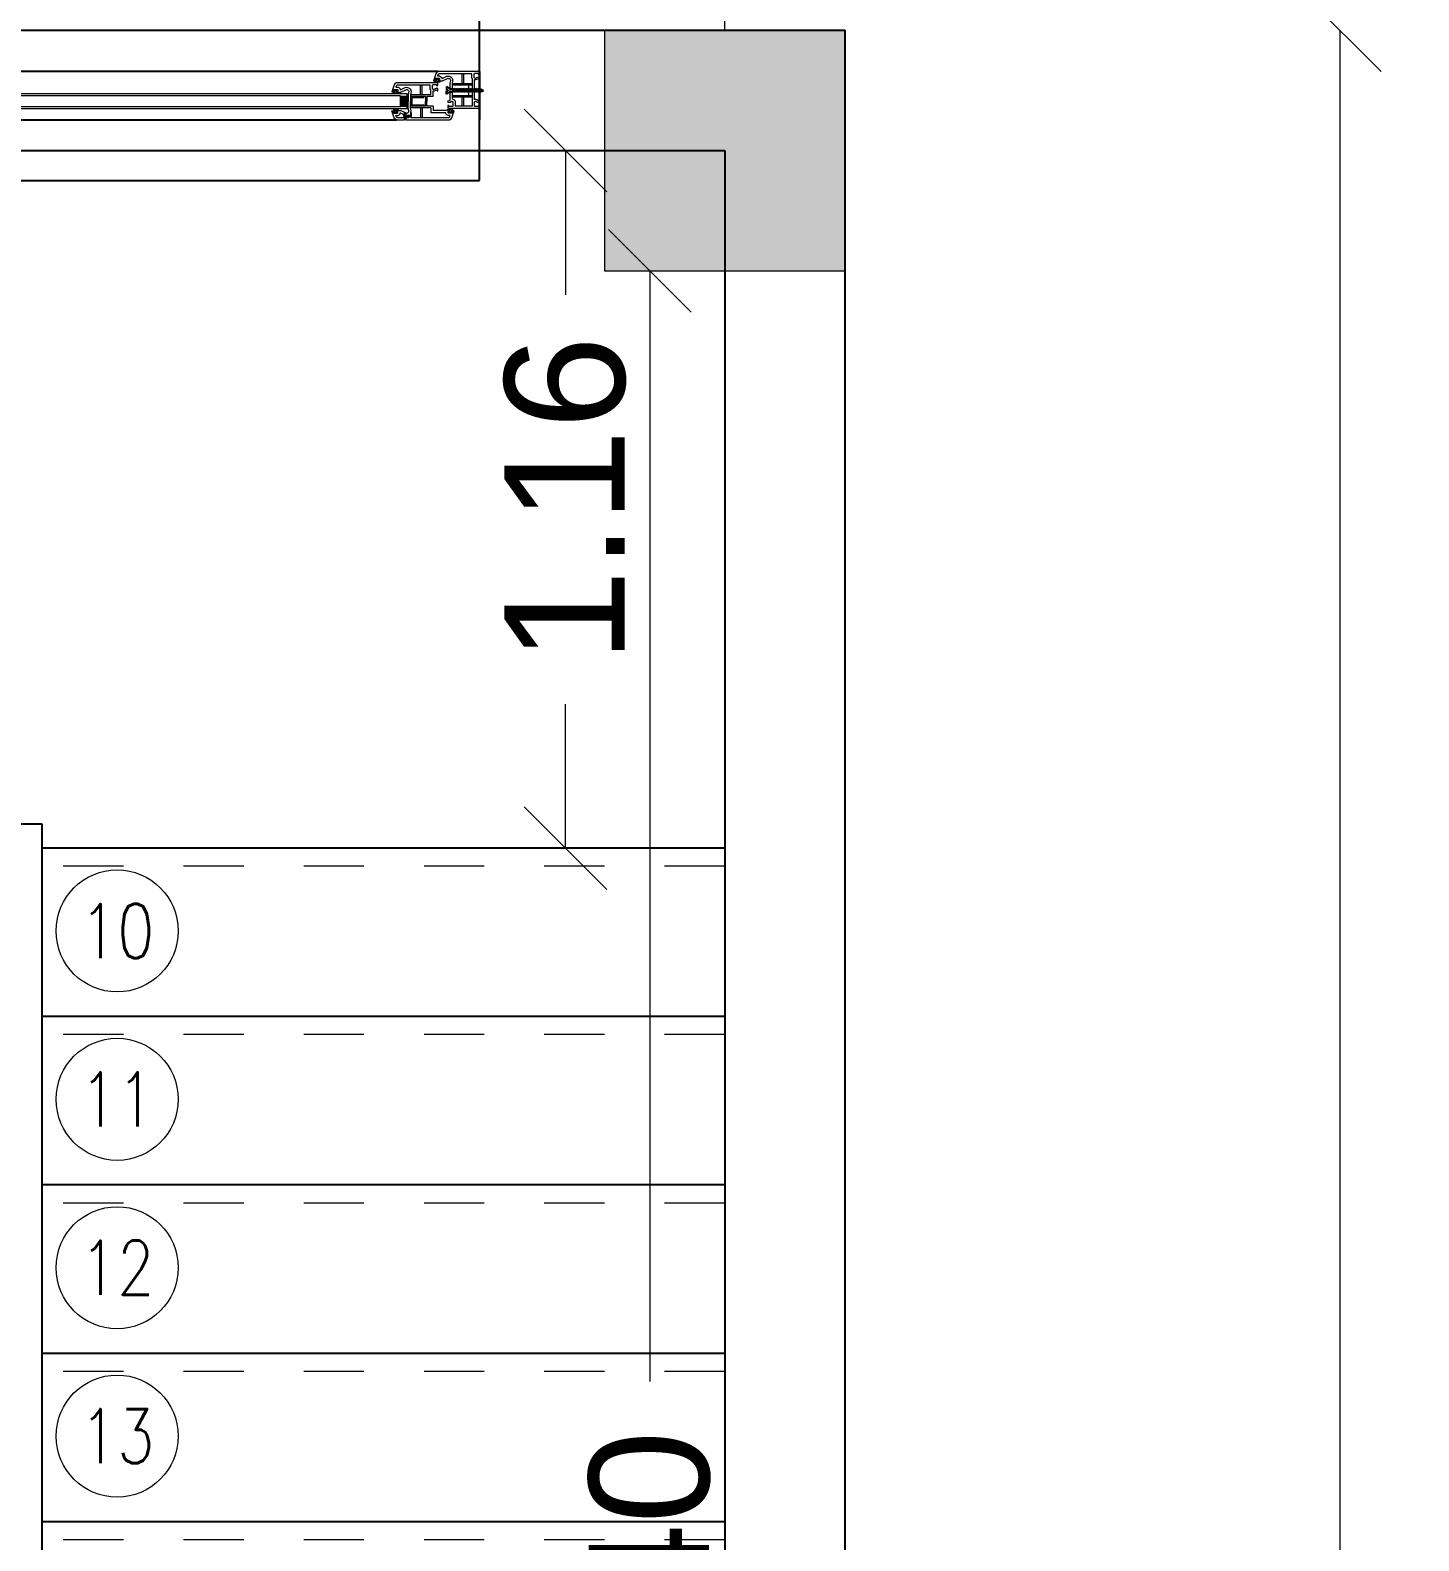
# Model space of a CAD drawing. Header units: metres. Extents: x -355 to 973, y -73 to 238.
# Drawn here: x -50.982 to -48.672, y 207.529 to 210.041 of the extents above; entities that cross this region are included whole.
import ezdxf

# ---------------------------------------------------------------- set-up
doc = ezdxf.new("R2010")
doc.units = ezdxf.units.M
doc.header["$LTSCALE"] = 3
doc.header["$MEASUREMENT"] = 0
for name, pattern in [('1', [30, 6, 6, 6, 6, 6]), ('ACAD_ISO02W100', [15, 12, -3]), ('DASHED2', [0.375, 0.25, -0.125])]:
    doc.linetypes.add(name, pattern=pattern)
for name, color, linetype in [('01B', 10, 'Continuous'), ('4', 4, 'ACAD_ISO02W100'), ('5', 2, 'Continuous')]:
    doc.layers.add(name, color=color, linetype=linetype)
for name, color, linetype, lineweight in [('05', 21, 'Continuous', 5), ('09', 120, 'Continuous', 9), ('15', 63, 'DASHED2', 15), ('alaem', 230, 'Continuous', 5)]:
    doc.layers.add(name, color=color, linetype=linetype, lineweight=lineweight)
doc.styles.add('Axe', font='romans.shx', dxfattribs={"width": 0.8, "height": 0.26})
doc.styles.get("Standard").update_dxf_attribs({"font": 'arial.ttf'})
doc.dimstyles.new('ahmad', dxfattribs={"dimtxt": 0.2, "dimasz": 0.1375, "dimexe": 0, "dimexo": 0.0625, "dimgap": 0.09, "dimtad": 0, "dimzin": 0, "dimdsep": 46, "dimtxsty": 'Standard', "dimblk": 'OBLIQUE', "dimcen": 0.09, "dimclrd": 245, "dimclrt": 61, "dimadec": 0, "dimazin": 0, "dimtfac": 1, "dimtofl": 0, "dimtmove": 0, "dimatfit": 3, "dimldrblk": 'OBLIQUE', "dimfxl": 0, "dimfxlon": 1, "dimtolj": 1, "dimtzin": 0, "dimlwd": 13, "dimarcsym": 0})

# ---------------------------------------------------------------- blocks, each defined once
blk = doc.blocks.new('fghhyh')
at = {"layer": 'alaem', "linetype": '1'}
h = blk.add_hatch(color=256, dxfattribs=at)
h.dxf.hatch_style = 1
h.paths.add_polyline_path([(280.3961, 190.2964), (280.3961, 190.6964), (279.9961, 190.6964), (279.9961, 190.2964)])
blk.add_lwpolyline([(279.9961, 190.6964), (279.9961, 190.2964), (280.3961, 190.2964), (280.3961, 190.6964)], close=True, dxfattribs=at)
blk = doc.blocks.new('_Oblique')
at = {"color": 0, "linetype": 'ByBlock', "lineweight": -2}
blk.add_line((-0.5, -0.5), (0.5, 0.5), dxfattribs=at)
blk = doc.blocks.new('*D1217')
at = {"color": 245, "lineweight": 13, "transparency": 16777216}
for p, q in [((-62.5036, 211.146), (-56.4833, 211.146)), ((-49.6265, 211.146), (-55.6468, 211.146))]:
    blk.add_line(p, q, dxfattribs=at)
at = {"layer": 'Defpoints', "color": 0, "transparency": 16777216}
for p in [(-49.6265, 211.146), (-62.5036, 210.0407), (-49.6265, 210.0407)]:
    blk.add_point(p, dxfattribs=at)
at = {"color": 245, "lineweight": 13, "transparency": 16777216, "xscale": 0.1375, "yscale": 0.1375, "zscale": 0.1375, "rotation": 180}
blk.add_blockref('_Oblique', (-62.5036, 211.146), dxfattribs=at)
at = {"color": 245, "lineweight": 13, "transparency": 16777216, "xscale": 0.1375, "yscale": 0.1375, "zscale": 0.1375}
blk.add_blockref('_Oblique', (-49.6265, 211.146), dxfattribs=at)
at = {"color": 61, "transparency": 16777216, "insert": (-56.065, 211.146), "char_height": 0.2, "attachment_point": 5}
blk.add_mtext('\\A1;12.88', dxfattribs=at)
blk = doc.blocks.new('*D1221')
at = {"color": 245, "lineweight": 13, "transparency": 16777216}
for p, q in [((-49.9512, 209.6407), (-49.9512, 207.7941)), ((-49.9512, 205.2407), (-49.9512, 207.0873))]:
    blk.add_line(p, q, dxfattribs=at)
at = {"layer": 'Defpoints', "color": 0, "transparency": 16777216}
for p in [(-50.0265, 209.6407), (-50.0263, 205.2407), (-49.9512, 205.2407)]:
    blk.add_point(p, dxfattribs=at)
at = {"color": 245, "lineweight": 13, "transparency": 16777216, "xscale": 0.1375, "yscale": 0.1375, "zscale": 0.1375}
for p, rotation in [((-49.9512, 209.6407), 90), ((-49.9512, 205.2407), 270)]:
    blk.add_blockref('_Oblique', p, dxfattribs=dict(at, rotation=rotation))
at = {"color": 61, "transparency": 16777216, "insert": (-49.9512, 207.4407), "char_height": 0.2, "attachment_point": 5, "rotation": 90}
blk.add_mtext('\\A1;4.40', dxfattribs=at)
blk = doc.blocks.new('*D1232')
at = {"layer": '4', "color": 245, "lineweight": 13, "transparency": 16777216}
for p, q in [((-48.8036, 210.0407), (-48.8036, 201.9584)), ((-48.8036, 193.0407), (-48.8036, 201.123))]:
    blk.add_line(p, q, dxfattribs=at)
at = {"layer": 'Defpoints', "color": 0, "transparency": 16777216}
for p in [(-49.6265, 210.0407), (-49.6265, 193.0407), (-48.8036, 193.0407)]:
    blk.add_point(p, dxfattribs=at)
at = {"layer": '4', "color": 245, "lineweight": 13, "transparency": 16777216, "xscale": 0.1375, "yscale": 0.1375, "zscale": 0.1375}
for p, rotation in [((-48.8036, 210.0407), 90), ((-48.8036, 193.0407), 270)]:
    blk.add_blockref('_Oblique', p, dxfattribs=dict(at, rotation=rotation))
at = {"layer": '4', "color": 61, "transparency": 16777216, "insert": (-48.8036, 201.5407), "char_height": 0.2, "attachment_point": 5, "rotation": 90}
blk.add_mtext('\\A1;17.00', dxfattribs=at)
blk = doc.blocks.new('DSSSS')
at = {"layer": '05'}
for p, q in [((152.7604, -221.3864), (152.7604, -221.3872)), ((152.7604, -221.3872), (152.7664, -221.3872)), ((152.7664, -221.3872), (152.7664, -221.3863))]:
    blk.add_line(p, q, dxfattribs=at)
blk.add_lwpolyline([(152.7664, -221.3863), (152.7646, -221.3863), (152.7646, -221.384), (152.7657, -221.384), (152.7654, -221.383), (152.7617, -221.383), (152.7617, -221.3838), (152.7623, -221.3841), (152.763, -221.3847), (152.763, -221.3859), (152.7619, -221.3864), (152.7604, -221.3864)], dxfattribs=at)
blk = doc.blocks.new('ddd')
at = {"layer": '01B'}
blk.add_hatch(color=143, dxfattribs=at).paths.add_polyline_path([(1657.1326, 1003.8703), (1657.1435, 1003.8703), (1657.1435, 1003.8518), (1657.1326, 1003.8518)])
at = {"layer": '01B', "color": 32}
blk.add_line((1657.2637, 1003.7293), (1657.2637, 1004.0293), dxfattribs=at)
at = {"layer": '01B', "color": 143}
for p, q in [((1657.1951, 1003.9104), (1655.8322, 1003.9104)), ((1657.2637, 1003.9104), (1657.2637, 1003.8499)), ((1657.2637, 1003.9104), (1657.2637, 1003.8304)), ((1657.1326, 1003.8703), (1657.1326, 1003.8518)), ((1657.1435, 1003.8736), (1657.1435, 1003.8485)), ((1657.1721, 1003.8676), (1657.151, 1003.8676)), ((1657.151, 1003.8676), (1657.151, 1003.8546)), ((1657.2091, 1003.8855), (1657.2091, 1003.8803)), ((1657.2091, 1003.8855), (1657.2144, 1003.8819)), ((1657.2091, 1003.8803), (1657.2112, 1003.8803)), ((1657.2091, 1003.8732), (1657.2091, 1003.8784)), ((1657.2091, 1003.8784), (1657.2112, 1003.8784)), ((1657.2091, 1003.8732), (1657.2144, 1003.8768)), ((1657.2112, 1003.8803), (1657.2112, 1003.8793)), ((1657.2112, 1003.8784), (1657.2112, 1003.8793)), ((1657.2144, 1003.8819), (1657.2202, 1003.8819)), ((1657.2144, 1003.8768), (1657.2202, 1003.8768)), ((1657.2202, 1003.8819), (1657.2202, 1003.8793)), ((1657.2202, 1003.8819), (1657.2223, 1003.8793)), ((1657.2202, 1003.8768), (1657.2202, 1003.8793)), ((1657.2202, 1003.8768), (1657.2223, 1003.8793)), ((1657.2214, 1003.8819), (1657.2207, 1003.8813)), ((1657.2214, 1003.8768), (1657.2207, 1003.8774)), ((1657.2214, 1003.8819), (1657.2235, 1003.8793)), ((1657.2214, 1003.8768), (1657.2235, 1003.8793)), ((1657.2227, 1003.8819), (1657.2219, 1003.8813)), ((1657.2227, 1003.8768), (1657.2219, 1003.8774)), ((1657.2227, 1003.8819), (1657.2248, 1003.8793)), ((1657.2227, 1003.8768), (1657.2248, 1003.8793)), ((1657.2239, 1003.8819), (1657.2232, 1003.8813)), ((1657.2239, 1003.8768), (1657.2232, 1003.8774)), ((1657.2239, 1003.8819), (1657.226, 1003.8793)), ((1657.2239, 1003.8768), (1657.226, 1003.8793)), ((1657.2251, 1003.8819), (1657.2244, 1003.8813)), ((1657.2251, 1003.8768), (1657.2244, 1003.8774)), ((1657.2251, 1003.8819), (1657.2273, 1003.8793)), ((1657.2251, 1003.8768), (1657.2273, 1003.8793)), ((1657.2264, 1003.8819), (1657.2257, 1003.8813)), ((1657.2264, 1003.8768), (1657.2257, 1003.8774)), ((1657.2264, 1003.8819), (1657.2285, 1003.8793)), ((1657.2264, 1003.8768), (1657.2285, 1003.8793)), ((1657.2276, 1003.8819), (1657.2269, 1003.8813)), ((1657.2276, 1003.8768), (1657.2269, 1003.8774)), ((1657.2276, 1003.8819), (1657.2298, 1003.8793)), ((1657.2276, 1003.8768), (1657.2298, 1003.8793)), ((1657.2289, 1003.8819), (1657.2282, 1003.8813)), ((1657.2289, 1003.8768), (1657.2282, 1003.8774)), ((1657.2289, 1003.8819), (1657.231, 1003.8793)), ((1657.2289, 1003.8768), (1657.231, 1003.8793)), ((1657.2301, 1003.8819), (1657.2294, 1003.8813)), ((1657.2301, 1003.8768), (1657.2294, 1003.8774)), ((1657.2301, 1003.8819), (1657.2323, 1003.8793)), ((1657.2301, 1003.8768), (1657.2323, 1003.8793)), ((1657.2314, 1003.8819), (1657.2306, 1003.8813)), ((1657.2314, 1003.8768), (1657.2306, 1003.8774)), ((1657.2314, 1003.8819), (1657.2335, 1003.8793)), ((1657.2314, 1003.8768), (1657.2335, 1003.8793)), ((1657.2326, 1003.8819), (1657.2319, 1003.8813)), ((1657.2326, 1003.8768), (1657.2319, 1003.8774)), ((1657.2326, 1003.8819), (1657.2347, 1003.8793)), ((1657.2326, 1003.8768), (1657.2347, 1003.8793)), ((1657.2339, 1003.8819), (1657.2331, 1003.8813)), ((1657.2339, 1003.8768), (1657.2331, 1003.8774)), ((1657.2339, 1003.8819), (1657.236, 1003.8793)), ((1657.2339, 1003.8768), (1657.236, 1003.8793)), ((1657.2351, 1003.8819), (1657.2344, 1003.8813)), ((1657.2351, 1003.8768), (1657.2344, 1003.8774)), ((1657.2351, 1003.8819), (1657.2372, 1003.8793)), ((1657.2351, 1003.8768), (1657.2372, 1003.8793)), ((1657.2364, 1003.8819), (1657.2356, 1003.8813)), ((1657.2364, 1003.8768), (1657.2356, 1003.8774)), ((1657.2364, 1003.8819), (1657.2385, 1003.8793)), ((1657.2364, 1003.8768), (1657.2385, 1003.8793)), ((1657.2376, 1003.8819), (1657.2369, 1003.8813)), ((1657.2376, 1003.8768), (1657.2369, 1003.8774)), ((1657.2376, 1003.8819), (1657.2397, 1003.8793)), ((1657.2376, 1003.8768), (1657.2397, 1003.8793)), ((1657.2388, 1003.8819), (1657.2381, 1003.8813)), ((1657.2388, 1003.8768), (1657.2381, 1003.8774)), ((1657.2388, 1003.8819), (1657.241, 1003.8793)), ((1657.2388, 1003.8768), (1657.241, 1003.8793)), ((1657.2401, 1003.8819), (1657.2394, 1003.8813)), ((1657.2401, 1003.8768), (1657.2394, 1003.8774)), ((1657.2401, 1003.8819), (1657.2422, 1003.8793)), ((1657.2401, 1003.8768), (1657.2422, 1003.8793)), ((1657.2413, 1003.8819), (1657.2406, 1003.8813)), ((1657.2413, 1003.8768), (1657.2406, 1003.8774)), ((1657.2413, 1003.8819), (1657.2435, 1003.8793)), ((1657.2413, 1003.8768), (1657.2435, 1003.8793)), ((1657.2426, 1003.8819), (1657.2419, 1003.8813)), ((1657.2426, 1003.8768), (1657.2419, 1003.8774)), ((1657.2426, 1003.8819), (1657.2447, 1003.8793)), ((1657.2426, 1003.8768), (1657.2447, 1003.8793)), ((1657.2438, 1003.8819), (1657.2431, 1003.8813)), ((1657.2438, 1003.8768), (1657.2431, 1003.8774)), ((1657.2438, 1003.8819), (1657.246, 1003.8793)), ((1657.2438, 1003.8768), (1657.246, 1003.8793)), ((1657.2451, 1003.8819), (1657.2443, 1003.8813)), ((1657.2451, 1003.8768), (1657.2443, 1003.8774)), ((1657.2451, 1003.8819), (1657.2472, 1003.8793)), ((1657.2451, 1003.8768), (1657.2472, 1003.8793)), ((1657.2463, 1003.8819), (1657.2456, 1003.8813)), ((1657.2463, 1003.8768), (1657.2456, 1003.8774)), ((1657.2463, 1003.8819), (1657.2484, 1003.8793)), ((1657.2463, 1003.8768), (1657.2484, 1003.8793)), ((1657.2476, 1003.8819), (1657.2468, 1003.8813)), ((1657.2476, 1003.8768), (1657.2468, 1003.8774)), ((1657.2476, 1003.8819), (1657.2497, 1003.8793)), ((1657.2476, 1003.8768), (1657.2497, 1003.8793)), ((1657.2488, 1003.8819), (1657.2481, 1003.8813)), ((1657.2488, 1003.8768), (1657.2481, 1003.8774)), ((1657.2488, 1003.8819), (1657.2509, 1003.8793)), ((1657.2488, 1003.8768), (1657.2509, 1003.8793)), ((1657.2501, 1003.8819), (1657.2493, 1003.8813)), ((1657.2501, 1003.8768), (1657.2493, 1003.8774)), ((1657.2501, 1003.8819), (1657.2522, 1003.8793)), ((1657.2501, 1003.8768), (1657.2522, 1003.8793)), ((1657.2513, 1003.8819), (1657.2506, 1003.8813)), ((1657.2513, 1003.8768), (1657.2506, 1003.8774)), ((1657.2513, 1003.8819), (1657.2534, 1003.8793)), ((1657.2513, 1003.8768), (1657.2534, 1003.8793)), ((1657.2525, 1003.8819), (1657.2518, 1003.8813)), ((1657.2525, 1003.8768), (1657.2518, 1003.8774)), ((1657.2525, 1003.8819), (1657.2547, 1003.8793)), ((1657.2525, 1003.8768), (1657.2547, 1003.8793)), ((1657.2538, 1003.8819), (1657.2531, 1003.8813)), ((1657.2538, 1003.8768), (1657.2531, 1003.8774)), ((1657.2538, 1003.8819), (1657.2559, 1003.8793)), ((1657.2538, 1003.8768), (1657.2559, 1003.8793)), ((1657.255, 1003.8819), (1657.2543, 1003.8813)), ((1657.255, 1003.8768), (1657.2543, 1003.8774)), ((1657.255, 1003.8819), (1657.2572, 1003.8793)), ((1657.255, 1003.8768), (1657.2572, 1003.8793)), ((1657.2563, 1003.8819), (1657.2556, 1003.8813)), ((1657.2563, 1003.8768), (1657.2556, 1003.8774)), ((1657.2563, 1003.8819), (1657.2584, 1003.8793)), ((1657.2563, 1003.8768), (1657.2584, 1003.8793)), ((1657.2575, 1003.8819), (1657.2568, 1003.8813)), ((1657.2575, 1003.8768), (1657.2568, 1003.8774)), ((1657.2575, 1003.8819), (1657.2597, 1003.8793)), ((1657.2575, 1003.8768), (1657.2597, 1003.8793)), ((1657.2588, 1003.8819), (1657.258, 1003.8813)), ((1657.2588, 1003.8768), (1657.258, 1003.8774)), ((1657.2588, 1003.8819), (1657.2609, 1003.8793)), ((1657.2588, 1003.8768), (1657.2609, 1003.8793)), ((1657.26, 1003.8819), (1657.2593, 1003.8813)), ((1657.26, 1003.8768), (1657.2593, 1003.8774)), ((1657.26, 1003.8819), (1657.2622, 1003.8793)), ((1657.26, 1003.8768), (1657.2622, 1003.8793)), ((1657.2613, 1003.8819), (1657.2605, 1003.8813)), ((1657.2613, 1003.8768), (1657.2605, 1003.8774)), ((1657.2613, 1003.8819), (1657.2634, 1003.8793)), ((1657.2613, 1003.8768), (1657.2634, 1003.8793)), ((1657.2625, 1003.8819), (1657.2618, 1003.8813)), ((1657.2625, 1003.8768), (1657.2618, 1003.8774)), ((1657.2625, 1003.8819), (1657.2646, 1003.8793)), ((1657.2625, 1003.8768), (1657.2646, 1003.8793)), ((1657.2638, 1003.8819), (1657.263, 1003.8813)), ((1657.2638, 1003.8768), (1657.263, 1003.8774)), ((1657.2638, 1003.8819), (1657.2659, 1003.8793)), ((1657.2638, 1003.8768), (1657.2659, 1003.8793)), ((1657.265, 1003.8819), (1657.2643, 1003.8813)), ((1657.265, 1003.8768), (1657.2643, 1003.8774)), ((1657.265, 1003.8819), (1657.2671, 1003.8793)), ((1657.265, 1003.8819), (1657.2704, 1003.8793)), ((1657.265, 1003.8768), (1657.2671, 1003.8793)), ((1657.265, 1003.8768), (1657.2704, 1003.8793)), ((1657.1392, 1003.8428), (1657.1392, 1003.8385)), ((1657.1499, 1003.8427), (1657.1499, 1003.8342)), ((1657.151, 1003.8546), (1657.1718, 1003.8546)), ((1656.4015, 1003.8304), (1657.1259, 1003.8304)), ((1657.1372, 1003.8395), (1657.1388, 1003.8364)), ((1657.1388, 1003.8364), (1657.1377, 1003.8342)), ((1657.1392, 1003.8385), (1657.1403, 1003.8364)), ((1657.14, 1003.8358), (1657.1392, 1003.8342)), ((1657.1392, 1003.8342), (1657.1392, 1003.8304)), ((1657.1407, 1003.842), (1657.1407, 1003.8379)), ((1657.1407, 1003.8342), (1657.1407, 1003.8304)), ((1657.1458, 1003.8369), (1657.1459, 1003.8363)), ((1657.1462, 1003.8384), (1657.1462, 1003.8342))]:
    blk.add_line(p, q, dxfattribs=at)
at = {"layer": '05', "color": 143}
for p, q in [((1657.1911, 1003.907), (1657.1872, 1003.8953)), ((1657.1872, 1003.8953), (1657.1911, 1003.8953)), ((1657.1895, 1003.8966), (1657.1902, 1003.8989)), ((1657.1896, 1003.8962), (1657.1895, 1003.8966)), ((1657.1899, 1003.8958), (1657.1896, 1003.8962)), ((1657.1904, 1003.8957), (1657.1899, 1003.8958)), ((1657.19, 1003.8929), (1657.19, 1003.894)), ((1657.1977, 1003.8929), (1657.19, 1003.8929)), ((1657.1902, 1003.8989), (1657.1905, 1003.8993)), ((1657.1911, 1003.8957), (1657.1904, 1003.8957)), ((1657.1905, 1003.8993), (1657.1908, 1003.8995)), ((1657.1908, 1003.8995), (1657.1965, 1003.8995)), ((1657.1924, 1003.9087), (1657.1911, 1003.907)), ((1657.1911, 1003.8953), (1657.1911, 1003.8957)), ((1657.1951, 1003.9104), (1657.1924, 1003.9087)), ((1657.1945, 1003.9052), (1657.1939, 1003.9033)), ((1657.1939, 1003.9033), (1657.1973, 1003.9033)), ((1657.195, 1003.9058), (1657.1945, 1003.9052)), ((1657.1962, 1003.9066), (1657.195, 1003.9058)), ((1657.2637, 1003.9104), (1657.1951, 1003.9104)), ((1657.196, 1003.8958), (1657.1957, 1003.8955)), ((1657.1957, 1003.8955), (1657.1957, 1003.8953)), ((1657.1957, 1003.8953), (1657.1961, 1003.8951)), ((1657.1974, 1003.8964), (1657.196, 1003.8958)), ((1657.1961, 1003.8951), (1657.2025, 1003.8951)), ((1657.2513, 1003.9066), (1657.1962, 1003.9066)), ((1657.1965, 1003.8995), (1657.197, 1003.8993)), ((1657.197, 1003.8993), (1657.1974, 1003.8989)), ((1657.1973, 1003.9033), (1657.1992, 1003.9026)), ((1657.1974, 1003.8989), (1657.1974, 1003.8964)), ((1657.1977, 1003.8939), (1657.1977, 1003.8929)), ((1657.1992, 1003.9026), (1657.2012, 1003.9005)), ((1657.2012, 1003.9005), (1657.2012, 1003.899)), ((1657.2012, 1003.899), (1657.2017, 1003.899)), ((1657.2017, 1003.899), (1657.2093, 1003.9027)), ((1657.2025, 1003.8951), (1657.2106, 1003.899)), ((1657.2093, 1003.9027), (1657.2113, 1003.9031)), ((1657.2106, 1003.899), (1657.2116, 1003.8993)), ((1657.2113, 1003.9031), (1657.2133, 1003.903)), ((1657.2116, 1003.8993), (1657.2126, 1003.8992)), ((1657.2126, 1003.8992), (1657.2135, 1003.8989)), ((1657.2133, 1003.903), (1657.2152, 1003.9024)), ((1657.2135, 1003.8989), (1657.2143, 1003.8983)), ((1657.2143, 1003.8983), (1657.2149, 1003.8976)), ((1657.2154, 1003.8958), (1657.2144, 1003.8914)), ((1657.2149, 1003.8976), (1657.2154, 1003.8969)), ((1657.2152, 1003.9024), (1657.217, 1003.9011)), ((1657.2154, 1003.8969), (1657.2154, 1003.8958)), ((1657.217, 1003.9011), (1657.218, 1003.8999)), ((1657.218, 1003.8999), (1657.2192, 1003.898)), ((1657.2192, 1003.8954), (1657.2182, 1003.891)), ((1657.2192, 1003.898), (1657.2192, 1003.8954)), ((1657.2352, 1003.8904), (1657.2352, 1003.9066)), ((1657.2377, 1003.8904), (1657.2377, 1003.9066)), ((1657.2513, 1003.8993), (1657.2513, 1003.9066)), ((1657.2521, 1003.8982), (1657.2513, 1003.8993)), ((1657.252, 1003.8979), (1657.2521, 1003.8982)), ((1657.252, 1003.8755), (1657.252, 1003.8979)), ((1657.2551, 1003.9067), (1657.2557, 1003.9077)), ((1657.2551, 1003.9006), (1657.2551, 1003.9067)), ((1657.2558, 1003.8997), (1657.2551, 1003.9006)), ((1657.2557, 1003.9077), (1657.2563, 1003.9078)), ((1657.2571, 1003.8991), (1657.2558, 1003.8997)), ((1657.2558, 1003.8967), (1657.2561, 1003.8971)), ((1657.2558, 1003.8755), (1657.2558, 1003.8967)), ((1657.2561, 1003.8971), (1657.2572, 1003.8971)), ((1657.2563, 1003.9078), (1657.2606, 1003.9078)), ((1657.2584, 1003.8999), (1657.2571, 1003.8991)), ((1657.2572, 1003.8971), (1657.2584, 1003.8971)), ((1657.2623, 1003.9014), (1657.2584, 1003.8999)), ((1657.2584, 1003.8971), (1657.2622, 1003.8989)), ((1657.2606, 1003.9078), (1657.2617, 1003.9073)), ((1657.2617, 1003.9073), (1657.2617, 1003.9063)), ((1657.2617, 1003.9063), (1657.2623, 1003.9057)), ((1657.2622, 1003.8989), (1657.2626, 1003.8984)), ((1657.2623, 1003.9057), (1657.2637, 1003.9064)), ((1657.2637, 1003.9013), (1657.2623, 1003.9014)), ((1657.2626, 1003.8984), (1657.2627, 1003.8971)), ((1657.2627, 1003.8971), (1657.2633, 1003.897)), ((1657.2633, 1003.897), (1657.2637, 1003.8972)), ((1657.2637, 1003.9064), (1657.2637, 1003.9104)), ((1657.2637, 1003.8972), (1657.2637, 1003.9013)), ((1657.1827, 1003.8717), (1657.149, 1003.8717)), ((1657.1739, 1003.8691), (1657.149, 1003.8691)), ((1657.166, 1003.8717), (1657.166, 1003.8879)), ((1657.1685, 1003.8717), (1657.1685, 1003.8879)), ((1657.1739, 1003.8691), (1657.1739, 1003.861)), ((1657.1866, 1003.8691), (1657.1764, 1003.8691)), ((1657.1764, 1003.8691), (1657.1764, 1003.861)), ((1657.2144, 1003.8914), (1657.2144, 1003.8833)), ((1657.2144, 1003.8833), (1657.2144, 1003.8632)), ((1657.2182, 1003.891), (1657.2182, 1003.8833)), ((1657.252, 1003.8904), (1657.2182, 1003.8904)), ((1657.252, 1003.8878), (1657.2182, 1003.8878)), ((1657.2182, 1003.8833), (1657.2182, 1003.865)), ((1657.2182, 1003.8709), (1657.252, 1003.8709)), ((1657.2182, 1003.8683), (1657.252, 1003.8683)), ((1657.2352, 1003.8537), (1657.2352, 1003.8683)), ((1657.2377, 1003.8537), (1657.2377, 1003.8683)), ((1657.2457, 1003.8878), (1657.2457, 1003.8709)), ((1657.252, 1003.8612), (1657.252, 1003.8755)), ((1657.2558, 1003.864), (1657.2558, 1003.8755)), ((1657.1219, 1003.8338), (1657.118, 1003.8455)), ((1657.118, 1003.8455), (1657.1219, 1003.8455)), ((1657.1204, 1003.8445), (1657.1203, 1003.8441)), ((1657.1203, 1003.8441), (1657.1209, 1003.8419)), ((1657.1206, 1003.845), (1657.1204, 1003.8445)), ((1657.1212, 1003.8451), (1657.1206, 1003.845)), ((1657.1285, 1003.8479), (1657.1208, 1003.8479)), ((1657.1208, 1003.8479), (1657.1208, 1003.8467)), ((1657.1219, 1003.8451), (1657.1212, 1003.8451)), ((1657.1219, 1003.8455), (1657.1219, 1003.8451)), ((1657.1265, 1003.8454), (1657.1269, 1003.8456)), ((1657.1265, 1003.8452), (1657.1265, 1003.8454)), ((1657.1268, 1003.845), (1657.1265, 1003.8452)), ((1657.1282, 1003.8444), (1657.1268, 1003.845)), ((1657.1269, 1003.8456), (1657.1333, 1003.8456)), ((1657.1282, 1003.8418), (1657.1282, 1003.8444)), ((1657.1285, 1003.8469), (1657.1285, 1003.8479)), ((1657.1333, 1003.8456), (1657.1392, 1003.8428)), ((1657.1443, 1003.8418), (1657.1451, 1003.8424)), ((1657.1451, 1003.8424), (1657.1457, 1003.8431)), ((1657.1452, 1003.8567), (1657.1452, 1003.861)), ((1657.1452, 1003.8494), (1657.1452, 1003.8567)), ((1657.1462, 1003.845), (1657.1452, 1003.8494)), ((1657.1457, 1003.8431), (1657.1462, 1003.8439)), ((1657.1462, 1003.8439), (1657.1462, 1003.845)), ((1657.149, 1003.8567), (1657.149, 1003.861)), ((1657.149, 1003.8498), (1657.149, 1003.8567)), ((1657.1739, 1003.8529), (1657.149, 1003.8529)), ((1657.1827, 1003.8504), (1657.149, 1003.8504)), ((1657.15, 1003.8453), (1657.149, 1003.8498)), ((1657.1499, 1003.8427), (1657.15, 1003.8453)), ((1657.166, 1003.8504), (1657.166, 1003.8342)), ((1657.1685, 1003.8504), (1657.1685, 1003.8342)), ((1657.1739, 1003.8529), (1657.1739, 1003.861)), ((1657.1764, 1003.8529), (1657.1764, 1003.861)), ((1657.1866, 1003.8529), (1657.1764, 1003.8529)), ((1657.1827, 1003.8504), (1657.1827, 1003.8418)), ((1657.1866, 1003.8529), (1657.1866, 1003.8456)), ((1657.213, 1003.8456), (1657.1866, 1003.8456)), ((1657.2119, 1003.862), (1657.2113, 1003.8624)), ((1657.2113, 1003.8624), (1657.2113, 1003.8596)), ((1657.2113, 1003.8596), (1657.2119, 1003.8591)), ((1657.2117, 1003.8544), (1657.2114, 1003.8541)), ((1657.2114, 1003.8541), (1657.2114, 1003.8499)), ((1657.2114, 1003.8499), (1657.2637, 1003.8499)), ((1657.2114, 1003.8469), (1657.2114, 1003.8483)), ((1657.2114, 1003.8483), (1657.2191, 1003.8483)), ((1657.2126, 1003.8544), (1657.2117, 1003.8544)), ((1657.2117, 1003.8444), (1657.2131, 1003.845)), ((1657.2117, 1003.8418), (1657.2117, 1003.8444)), ((1657.2127, 1003.8614), (1657.2119, 1003.862)), ((1657.2119, 1003.8591), (1657.216, 1003.8598)), ((1657.2129, 1003.8541), (1657.2126, 1003.8544)), ((1657.2135, 1003.8619), (1657.2127, 1003.8614)), ((1657.2129, 1003.8535), (1657.2129, 1003.8541)), ((1657.2131, 1003.8529), (1657.2129, 1003.8535)), ((1657.2134, 1003.8454), (1657.213, 1003.8456)), ((1657.2135, 1003.8527), (1657.2131, 1003.8529)), ((1657.2131, 1003.845), (1657.2134, 1003.8452)), ((1657.2134, 1003.8452), (1657.2134, 1003.8454)), ((1657.2141, 1003.8625), (1657.2135, 1003.8619)), ((1657.219, 1003.8527), (1657.2135, 1003.8527)), ((1657.2144, 1003.8632), (1657.2141, 1003.8625)), ((1657.216, 1003.8598), (1657.2171, 1003.8611)), ((1657.2171, 1003.8611), (1657.2181, 1003.8611)), ((1657.218, 1003.8338), (1657.2219, 1003.8455)), ((1657.2219, 1003.8455), (1657.218, 1003.8455)), ((1657.218, 1003.8455), (1657.218, 1003.8451)), ((1657.218, 1003.8451), (1657.2187, 1003.8451)), ((1657.2181, 1003.8611), (1657.2191, 1003.8609)), ((1657.2182, 1003.865), (1657.2186, 1003.865)), ((1657.2186, 1003.865), (1657.221, 1003.8643)), ((1657.2187, 1003.8451), (1657.2192, 1003.845)), ((1657.2195, 1003.8531), (1657.219, 1003.8527)), ((1657.2196, 1003.8441), (1657.219, 1003.8419)), ((1657.2191, 1003.8609), (1657.2197, 1003.8603)), ((1657.2191, 1003.8483), (1657.2191, 1003.8467)), ((1657.2192, 1003.845), (1657.2195, 1003.8445)), ((1657.2197, 1003.8537), (1657.2195, 1003.8531)), ((1657.2195, 1003.8445), (1657.2196, 1003.8441)), ((1657.2197, 1003.8603), (1657.2197, 1003.8537)), ((1657.221, 1003.8643), (1657.2235, 1003.862)), ((1657.2235, 1003.862), (1657.2235, 1003.8537)), ((1657.2235, 1003.8537), (1657.252, 1003.8537)), ((1657.252, 1003.8537), (1657.252, 1003.8612)), ((1657.2586, 1003.864), (1657.2558, 1003.864)), ((1657.2558, 1003.8601), (1657.2562, 1003.8609)), ((1657.2558, 1003.8529), (1657.2558, 1003.8601)), ((1657.2563, 1003.8525), (1657.2558, 1003.8529)), ((1657.2562, 1003.8609), (1657.257, 1003.8613)), ((1657.2616, 1003.8525), (1657.2563, 1003.8525)), ((1657.257, 1003.8613), (1657.2582, 1003.8612)), ((1657.2582, 1003.8612), (1657.2589, 1003.8606)), ((1657.2593, 1003.8635), (1657.2586, 1003.864)), ((1657.2589, 1003.8606), (1657.2596, 1003.8599)), ((1657.2612, 1003.8623), (1657.2593, 1003.8635)), ((1657.2596, 1003.8599), (1657.263, 1003.8594)), ((1657.2622, 1003.8623), (1657.2612, 1003.8623)), ((1657.2624, 1003.8533), (1657.2616, 1003.8525)), ((1657.2628, 1003.8638), (1657.2622, 1003.8623)), ((1657.2631, 1003.8544), (1657.2624, 1003.8543)), ((1657.2624, 1003.8543), (1657.2624, 1003.8533)), ((1657.2631, 1003.8638), (1657.2628, 1003.8638)), ((1657.263, 1003.8594), (1657.2637, 1003.8599)), ((1657.2637, 1003.8637), (1657.2631, 1003.8638)), ((1657.2637, 1003.8541), (1657.2631, 1003.8544)), ((1657.2637, 1003.8599), (1657.2637, 1003.8637)), ((1657.2637, 1003.8637), (1657.2637, 1003.8637)), ((1657.2637, 1003.8499), (1657.2637, 1003.8541)), ((1657.1209, 1003.8419), (1657.1212, 1003.8415)), ((1657.1212, 1003.8415), (1657.1216, 1003.8412)), ((1657.1216, 1003.8412), (1657.1273, 1003.8412)), ((1657.1232, 1003.8321), (1657.1219, 1003.8338)), ((1657.1259, 1003.8304), (1657.1232, 1003.8321)), ((1657.1253, 1003.8356), (1657.1247, 1003.8374)), ((1657.1247, 1003.8374), (1657.128, 1003.8374)), ((1657.1258, 1003.835), (1657.1253, 1003.8356)), ((1657.127, 1003.8342), (1657.1258, 1003.835)), ((1657.1259, 1003.8304), (1657.1392, 1003.8304)), ((1657.127, 1003.8342), (1657.1377, 1003.8342)), ((1657.1273, 1003.8412), (1657.1278, 1003.8414)), ((1657.1278, 1003.8414), (1657.1282, 1003.8418)), ((1657.128, 1003.8374), (1657.1299, 1003.8382)), ((1657.1299, 1003.8382), (1657.132, 1003.8403)), ((1657.132, 1003.8403), (1657.132, 1003.8418)), ((1657.132, 1003.8418), (1657.1324, 1003.8418)), ((1657.1324, 1003.8418), (1657.1372, 1003.8395)), ((1657.14, 1003.8358), (1657.1416, 1003.8354)), ((1657.1403, 1003.8364), (1657.1417, 1003.8361)), ((1657.1407, 1003.842), (1657.1413, 1003.8417)), ((1657.1407, 1003.8379), (1657.1421, 1003.8376)), ((1657.1407, 1003.8342), (1657.1462, 1003.8342)), ((1657.1407, 1003.8304), (1657.214, 1003.8304)), ((1657.1413, 1003.8417), (1657.1424, 1003.8415)), ((1657.1416, 1003.8354), (1657.1438, 1003.8356)), ((1657.1417, 1003.8361), (1657.1437, 1003.8362)), ((1657.1421, 1003.8376), (1657.1441, 1003.8378)), ((1657.1424, 1003.8415), (1657.1434, 1003.8416)), ((1657.1434, 1003.8416), (1657.1443, 1003.8418)), ((1657.1437, 1003.8362), (1657.1458, 1003.8369)), ((1657.1438, 1003.8356), (1657.1459, 1003.8363)), ((1657.1441, 1003.8378), (1657.1462, 1003.8384)), ((1657.1499, 1003.8342), (1657.2129, 1003.8342)), ((1657.2079, 1003.8418), (1657.1827, 1003.8418)), ((1657.2079, 1003.8403), (1657.2079, 1003.8418)), ((1657.2099, 1003.8382), (1657.2079, 1003.8403)), ((1657.2119, 1003.8374), (1657.2099, 1003.8382)), ((1657.2121, 1003.8414), (1657.2117, 1003.8418)), ((1657.2152, 1003.8374), (1657.2119, 1003.8374)), ((1657.2126, 1003.8412), (1657.2121, 1003.8414)), ((1657.2183, 1003.8412), (1657.2126, 1003.8412)), ((1657.2129, 1003.8342), (1657.2141, 1003.835)), ((1657.214, 1003.8304), (1657.2167, 1003.8321)), ((1657.2141, 1003.835), (1657.2146, 1003.8356)), ((1657.2146, 1003.8356), (1657.2152, 1003.8374)), ((1657.2167, 1003.8321), (1657.218, 1003.8338)), ((1657.2186, 1003.8415), (1657.2183, 1003.8412)), ((1657.219, 1003.8419), (1657.2186, 1003.8415))]:
    blk.add_line(p, q, dxfattribs=at)
at = {"layer": '05', "color": 107}
for p, q in [((1657.1435, 1003.8736), (1656.3838, 1003.8736)), ((1657.1326, 1003.8703), (1656.3947, 1003.8703)), ((1657.1435, 1003.8485), (1656.3838, 1003.8485)), ((1657.1326, 1003.8518), (1656.3947, 1003.8518))]:
    blk.add_line(p, q, dxfattribs=at)
at = {"layer": '05', "color": 143}
for points in [[(1657.19, 1003.894), (1657.1924, 1003.894), (1657.1924, 1003.8969), (1657.1909, 1003.8969), (1657.1913, 1003.8982), (1657.1961, 1003.8982), (1657.1961, 1003.8972), (1657.1953, 1003.8969), (1657.1944, 1003.8961), (1657.1944, 1003.8945), (1657.1958, 1003.8939), (1657.1977, 1003.8939)], [(1657.1944, 1003.8917), (1657.1259, 1003.8917), (1657.1232, 1003.89), (1657.1219, 1003.8883), (1657.118, 1003.8766), (1657.1219, 1003.8766), (1657.1219, 1003.877), (1657.1212, 1003.877), (1657.1206, 1003.8771), (1657.1204, 1003.8775), (1657.1203, 1003.878), (1657.1209, 1003.8802), (1657.1212, 1003.8806), (1657.1216, 1003.8808), (1657.1273, 1003.8808), (1657.1278, 1003.8807), (1657.1282, 1003.8803), (1657.1282, 1003.8777), (1657.1268, 1003.8771), (1657.1265, 1003.8768), (1657.1265, 1003.8766), (1657.1269, 1003.8765), (1657.1333, 1003.8765), (1657.1413, 1003.8804), (1657.1424, 1003.8806), (1657.1434, 1003.8805), (1657.1443, 1003.8802), (1657.1451, 1003.8796), (1657.1457, 1003.879), (1657.1462, 1003.8782), (1657.1462, 1003.8771), (1657.1452, 1003.8727), (1657.1452, 1003.8654), (1657.1452, 1003.861)], [(1657.1827, 1003.8717), (1657.1827, 1003.8792), (1657.1829, 1003.8795), (1657.1821, 1003.8806), (1657.1821, 1003.8879), (1657.127, 1003.8879), (1657.1258, 1003.8871), (1657.1253, 1003.8865), (1657.1247, 1003.8847), (1657.128, 1003.8847), (1657.1299, 1003.8839), (1657.132, 1003.8818), (1657.132, 1003.8803), (1657.1324, 1003.8803), (1657.1401, 1003.884), (1657.1421, 1003.8845), (1657.1441, 1003.8843), (1657.1459, 1003.8837), (1657.1478, 1003.8825), (1657.1488, 1003.8812), (1657.1499, 1003.8794), (1657.15, 1003.8768), (1657.149, 1003.8723), (1657.149, 1003.8654), (1657.149, 1003.861)], [(1657.1866, 1003.8691), (1657.1866, 1003.878), (1657.1869, 1003.8784), (1657.188, 1003.8784), (1657.1892, 1003.8784), (1657.1929, 1003.8802), (1657.1934, 1003.8797), (1657.1935, 1003.8785), (1657.1941, 1003.8783), (1657.1944, 1003.8785), (1657.1944, 1003.8826), (1657.193, 1003.8828), (1657.1892, 1003.8813), (1657.1879, 1003.8805), (1657.1866, 1003.881), (1657.1859, 1003.8819), (1657.1859, 1003.888), (1657.1865, 1003.889), (1657.1871, 1003.8891), (1657.1914, 1003.8891), (1657.1925, 1003.8887), (1657.1925, 1003.8876), (1657.193, 1003.8871), (1657.1944, 1003.8877), (1657.1944, 1003.8917)], [(1657.1208, 1003.8467), (1657.1232, 1003.8467), (1657.1232, 1003.8438), (1657.1217, 1003.8438), (1657.1221, 1003.8425), (1657.1269, 1003.8425), (1657.1269, 1003.8435), (1657.1261, 1003.8439), (1657.1252, 1003.8446), (1657.1252, 1003.8462), (1657.1266, 1003.8469), (1657.1285, 1003.8469)], [(1657.2191, 1003.8467), (1657.2167, 1003.8467), (1657.2167, 1003.8438), (1657.2182, 1003.8438), (1657.2178, 1003.8425), (1657.213, 1003.8425), (1657.213, 1003.8435), (1657.2138, 1003.8439), (1657.2147, 1003.8446), (1657.2147, 1003.8462), (1657.2133, 1003.8469), (1657.2114, 1003.8469)]]:
    blk.add_lwpolyline(points, dxfattribs=at)
blk.add_lwpolyline([(1657.1898, 1003.8801), (1657.1894, 1003.8799), (1657.1903, 1003.8803)], close=True, dxfattribs=at)
at = {"layer": '15'}
for p, q in [((1657.2637, 1003.9793), (1655.7637, 1003.9793)), ((1655.7637, 1003.7793), (1657.2637, 1003.7793))]:
    blk.add_line(p, q, dxfattribs=at)
at = {"layer": '5', "color": 32}
blk.add_line((1655.7637, 1003.7293), (1657.2637, 1003.7293), dxfattribs=at)
at = {"layer": '01B', "color": 143, "xscale": -1.275494208194687, "yscale": 1.275494208194687, "zscale": 1.275494208194687}
blk.add_blockref('DSSSS', (1851.9735, 1286.2523), dxfattribs=at)
blk = doc.blocks.new('*D1261')
at = {"color": 245, "lineweight": 13, "transparency": 16777216}
for p, q in [((-50.0915, 209.8407), (-50.0915, 209.601)), ((-50.0915, 208.6807), (-50.0915, 208.9204))]:
    blk.add_line(p, q, dxfattribs=at)
at = {"layer": 'Defpoints', "color": 0, "transparency": 16777216}
for p in [(-50.2346, 209.8407), (-50.2346, 208.6807), (-50.0915, 208.6807)]:
    blk.add_point(p, dxfattribs=at)
at = {"color": 245, "lineweight": 13, "transparency": 16777216, "xscale": 0.1375, "yscale": 0.1375, "zscale": 0.1375}
for p, rotation in [((-50.0915, 209.8407), 90), ((-50.0915, 208.6807), 270)]:
    blk.add_blockref('_Oblique', p, dxfattribs=dict(at, rotation=rotation))
at = {"color": 61, "transparency": 16777216, "insert": (-50.0915, 209.2607), "char_height": 0.2, "attachment_point": 5, "rotation": 90}
blk.add_mtext('\\A1;1.16', dxfattribs=at)

msp = doc.modelspace()

# ---------------------------------------------------------------- linework, layer by layer
for p, q in [((-50.9616, 208.7207), (-51.0416, 208.7207)), ((-50.9616, 206.358), (-50.9616, 208.7207)), ((-49.8266, 208.6807), (-50.9616, 208.6807)), ((-49.8266, 208.4007), (-50.9616, 208.4007)), ((-49.8266, 208.1207), (-50.9616, 208.1207)), ((-49.8266, 207.8407), (-50.9616, 207.8407)), ((-49.8266, 207.5607), (-50.9616, 207.5607))]:
    msp.add_line(p, q)
at = {"layer": '05'}
msp.add_line((-49.8265, 210.0407), (-49.8265, 211.4938), dxfattribs=at)
at = {"layer": '05', "color": 0, "linetype": '1'}
for points in [[(-49.6266, 193.0407), (-49.6266, 210.0407), (-62.5036, 210.0407), (-62.5036, 193.0407)], [(-49.8266, 202.7407), (-49.8266, 209.8407), (-62.3036, 209.8407), (-62.3036, 197.5592)]]:
    msp.add_lwpolyline(points, dxfattribs=at)
at = {"layer": '09', "linetype": 'DASHED2', "ltscale": 0.1}
for p, q in [((-49.8266, 208.6507), (-50.9616, 208.6507)), ((-49.8266, 208.3707), (-50.9616, 208.3707)), ((-49.8266, 208.0907), (-50.9616, 208.0907)), ((-49.8266, 207.8107), (-50.9616, 207.8107)), ((-49.8266, 207.5307), (-50.9616, 207.5307))]:
    msp.add_line(p, q, dxfattribs=at)
at = {"layer": '4', "linetype": '1'}
for points in [[(-49.6266, 210.0407), (-49.6266, 204.8407), (-52.4266, 204.8407), (-52.4266, 210.0407)], [(-49.8265, 209.8407), (-49.8265, 205.0407), (-52.2265, 205.0407), (-52.2265, 209.8407)]]:
    msp.add_lwpolyline(points, close=True, dxfattribs=at)
at = {"layer": 'alaem'}
for centre in [(-50.837, 208.5431), (-50.837, 208.2631), (-50.837, 207.9831), (-50.837, 207.7031)]:
    msp.add_circle(centre, 0.1015, dxfattribs=at)

# ---------------------------------------------------------------- block references
at = {"layer": '05'}
msp.add_blockref('ddd', (-1707.4983, -793.9386), dxfattribs=at)
at = {"layer": 'alaem', "linetype": '1'}
for p in [(-330.0226, 19.3443), (-330.0226, 19.3443), (-330.0225, 19.3443)]:
    msp.add_blockref('fghhyh', p, dxfattribs=at)

# ---------------------------------------------------------------- texts
at = {"layer": 'alaem', "char_height": 0.09009, "width": 0.116435, "attachment_point": 5, "style": 'Axe'}
for s, insert in [('10', (-50.837, 208.5431)), ('11', (-50.837, 208.2631)), ('12', (-50.837, 207.9831)), ('13', (-50.837, 207.7031))]:
    msp.add_mtext(s, dxfattribs=dict(at, insert=insert))

# ---------------------------------------------------------------- dimensions: what is measured, and where the dimension line sits
dim = msp.add_linear_dim(base=(-49.6265, 211.146), p1=(-62.5036, 210.0407), p2=(-49.6265, 210.0407), dimstyle='ahmad')
dim.commit()
dim.dimension.update_dxf_attribs({"geometry": '*D1217', "text_midpoint": (-56.065, 211.146)})
for base, p1, p2, picture, middle in [((-50.0915, 208.6807), (-50.2346, 209.8407), (-50.2346, 208.6807), '*D1261', (-50.0915, 209.2607)), ((-49.9512, 205.2407), (-50.0265, 209.6407), (-50.0263, 205.2407), '*D1221', (-49.9512, 207.4407))]:
    dim = msp.add_linear_dim(base=base, p1=p1, p2=p2, angle=90, dimstyle='ahmad')
    dim.commit()
    dim.dimension.update_dxf_attribs({"geometry": picture, "text_midpoint": middle})
at = {"layer": '4', "color": 0}
dim = msp.add_linear_dim(base=(-48.8036, 193.0407), p1=(-49.6265, 210.0407), p2=(-49.6265, 193.0407), angle=90, dimstyle='ahmad', dxfattribs=at)
dim.commit()
dim.dimension.update_dxf_attribs({"geometry": '*D1232', "text_midpoint": (-48.8036, 201.5407)})

doc.saveas('drawing.dxf')
